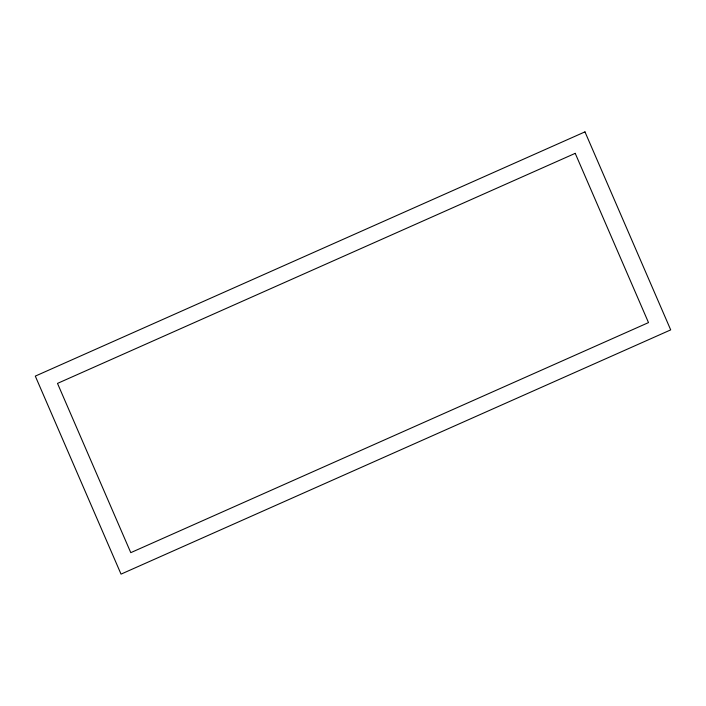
<?xml version="1.0" encoding="UTF-8"?>
<svg xmlns="http://www.w3.org/2000/svg" width="706" height="706" viewBox="0 0 706 706"><rect width="100%" height="100%" fill="white"/><g stroke="black" fill="none" stroke-linecap="round" stroke-linejoin="round"><path stroke-width="1.06" d="M584.965 131.872L35.3 376.113L121.035 574.128L670.7 329.887L584.965 131.872M575.222 153.343L57.495 383.402L130.778 552.657L648.505 322.598L575.222 153.343"/></g></svg>
